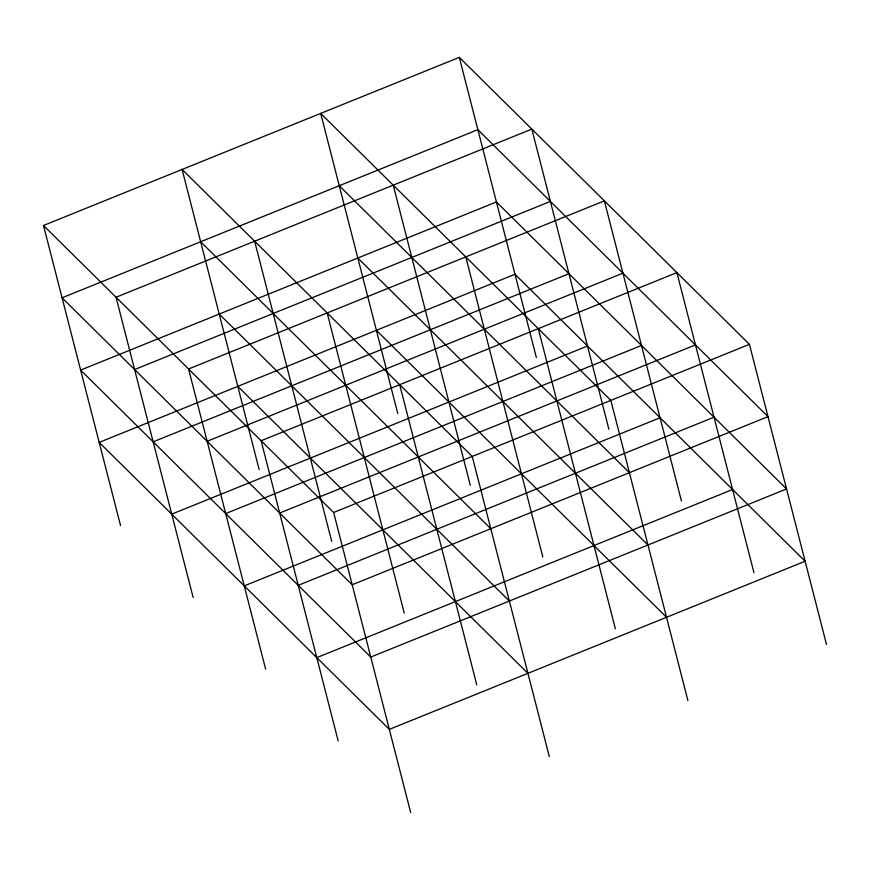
<?xml version="1.0" encoding="UTF-8"?>
<svg xmlns="http://www.w3.org/2000/svg" width="870" height="870" viewBox="0 0 870 870"><rect width="100%" height="100%" fill="white"/><g stroke="black" fill="none" stroke-linecap="round" stroke-linejoin="round"><path stroke-width="1.3" d="M120.571 525.654L43.5 225.493L459.295 57.366L749.429 344.346L826.5 644.507M134.6 369.543L550.395 201.416M153.163 441.84L568.958 273.713M207.136 441.286L622.931 273.158M171.727 514.148L587.522 346.01M225.7 513.583L641.494 345.455M279.672 513.028L695.456 344.901M43.5 225.493L333.634 512.473L749.429 344.346M244.263 585.891L660.058 417.763M298.236 585.336L714.02 417.198M316.8 657.633L732.594 489.505M339.256 185.712L629.401 472.693M357.82 258.009L647.965 544.99M376.384 330.317L666.529 617.287M200.666 241.751L490.8 528.732M219.229 314.059L509.363 601.029M237.793 386.356L527.927 673.336M753.964 572.754L676.893 272.604L261.109 440.731L338.169 740.892M681.428 501.011L604.367 200.861L188.572 368.989L265.633 669.139M687.898 700.546L610.838 400.385L320.693 113.415L397.764 413.565M608.891 429.269L531.831 129.108L116.036 297.246L193.107 597.396M538.302 328.642L615.373 628.803M459.295 57.366L536.366 357.526M465.765 256.9L542.837 557.061M549.307 756.585L472.236 456.435L182.102 169.454L259.162 469.615M393.229 185.158L470.3 485.319M399.7 384.681L476.771 684.842M327.163 312.939L404.235 613.1M333.634 512.473L410.705 812.634M254.627 241.197L331.698 541.357M477.858 129.673L62.064 297.801L352.198 584.77L767.992 416.643L477.858 129.673M496.422 201.97L80.627 370.098L370.761 657.078L786.556 488.951L496.422 201.97M514.986 274.267L99.191 442.395L389.325 729.375L805.12 561.248L514.986 274.267"/></g></svg>
